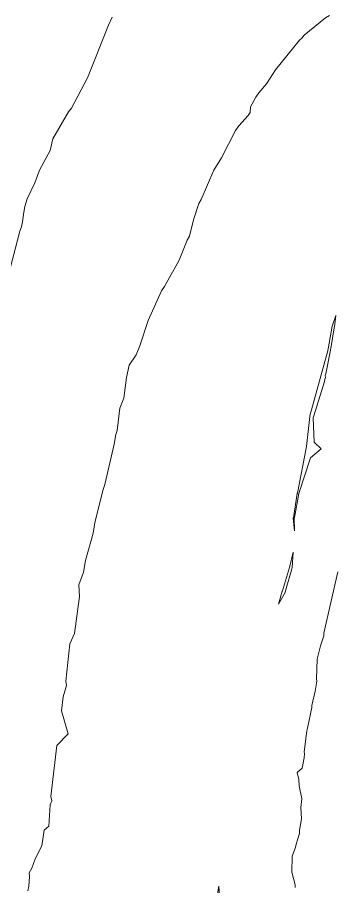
# Model space of a CAD drawing. Header units: metres. Extents: x 809241 to 811075, y 9156873 to 9158251.
# Drawn here: x 810222.4 to 810276.5, y 9157651 to 9157798.1 of the extents above; entities that cross this region are included whole.
import ezdxf

# ---------------------------------------------------------------- set-up
doc = ezdxf.new("R2010")
doc.units = ezdxf.units.M
doc.layers.add('C-TOPO-MAJR', color=9, linetype='Continuous')

msp = doc.modelspace()

# ---------------------------------------------------------------- linework, layer by layer
at = {"layer": 'C-TOPO-MAJR', "color": 9, "linetype": 'Continuous', "lineweight": 5}
for points, elevation in [([(810238.53, 9157798.2), (810237.86, 9157796.84), (810234.3, 9157787.89), (810231.63, 9157782.76), (810231.11, 9157782.15), (810228.45, 9157777.58), (810227.99, 9157775.58), (810226.18, 9157772.26), (810225.42, 9157770.12), (810224.13, 9157767.44), (810223.72, 9157766.11), (810223.52, 9157765.19), (810223.33, 9157763.53), (810223.17, 9157762.69), (810222.85, 9157761.97), (810220.87, 9157754.32)], 2570), ([(810275.33, 9157798.49), (810274.67, 9157798.06), (810271.05, 9157795.15), (810270.63, 9157794.65), (810270.23, 9157794.27), (810266.17, 9157789.29), (810264.66, 9157786.92), (810263.34, 9157785.35), (810262.87, 9157784.64), (810261.96, 9157783.02), (810261.88, 9157782.02), (810261.54, 9157781.54), (810259.98, 9157779.81), (810259.42, 9157779), (810257.04, 9157774.36), (810255.75, 9157772.29), (810253.59, 9157767.33), (810253.2, 9157766.63), (810252.27, 9157763.87), (810251.61, 9157761.11), (810251.22, 9157760.4), (810249.83, 9157757.06), (810247.37, 9157752.58), (810246.89, 9157751.86), (810244.6, 9157746.83), (810243.18, 9157742.54), (810242.55, 9157741.04), (810241.4, 9157739.29), (810240.96, 9157737.15), (810240.49, 9157733.7), (810239.79, 9157731.97), (810239.36, 9157728.2), (810239.12, 9157727.53), (810238.87, 9157725.86), (810237.27, 9157719.05), (810236.91, 9157718.04), (810235.56, 9157712.55), (810235.31, 9157710.82), (810233.98, 9157706.18), (810233.67, 9157704.23), (810232.86, 9157702.07), (810232.96, 9157700.09), (810232.13, 9157693.86), (810231.31, 9157692.06), (810230.68, 9157685.74), (810230.74, 9157685.01), (810230.2, 9157683.1), (810229.94, 9157680.74), (810231.03, 9157676.83), (810229.11, 9157674.85), (810228.11, 9157666.24), (810228.28, 9157665.51), (810228.02, 9157664.8), (810227.79, 9157661.22), (810227, 9157660.53), (810226.57, 9157657.87), (810225.45, 9157655.66), (810224.9, 9157654.11), (810224.43, 9157653.3), (810224.51, 9157652.72), (810224.4, 9157651.06), (810224.19, 9157650.27)], 2560), ([(810276.76, 9157704.25), (810274.39, 9157693.91), (810274.36, 9157693.46), (810273.78, 9157691.76), (810273.26, 9157689.49), (810273.13, 9157686.16), (810273.16, 9157685.79), (810272.92, 9157684.08), (810272.35, 9157681.66), (810272.35, 9157681.33), (810271.63, 9157677.79), (810271.47, 9157677.33), (810271.04, 9157673.79), (810271.07, 9157673.46), (810271.03, 9157672.78), (810270.72, 9157671.01), (810269.85, 9157670.29), (810270.15, 9157669.14), (810270.19, 9157668.05), (810270.64, 9157665.85), (810270.47, 9157664.39), (810270.58, 9157662.47), (810270.23, 9157660.51), (810270.23, 9157659.95), (810269.66, 9157658.19), (810269.57, 9157657.62), (810269.01, 9157656.14), (810268.97, 9157653.4), (810269.54, 9157651.27), (810269.54, 9157650.84)], 2550), ([(810256.95, 9157644.97), (810256.57, 9157651.07), (810255.53, 9157644.73)], 2550)]:
    msp.add_lwpolyline(points, dxfattribs=dict(at, elevation=elevation))
at = {"layer": 'C-TOPO-MAJR', "color": 9, "linetype": 'Continuous', "lineweight": 5, "elevation": 2550}
for points in [[(810272.02, 9157730.67), (810272.02, 9157730.59), (810271.43, 9157725.52), (810269.89, 9157717.59), (810269.88, 9157717.57), (810269.87, 9157717.55), (810269.21, 9157713.44), (810269.21, 9157713.41), (810269.19, 9157713.37), (810269.39, 9157711.19), (810269.37, 9157713.39), (810269.42, 9157713.49), (810270.14, 9157717.52), (810272.1, 9157723.59), (810273.93, 9157725.09), (810272.75, 9157726.25), (810272.59, 9157730.33), (810272.67, 9157730.69), (810274.48, 9157736.49), (810274.54, 9157736.89), (810274.63, 9157737.18), (810274.6, 9157737.52), (810274.72, 9157737.78), (810275.48, 9157741.79), (810275.49, 9157741.93), (810275.58, 9157742.06), (810276.12, 9157745.59), (810276.19, 9157745.77), (810276.41, 9157747.65), (810275.76, 9157745.86), (810275.13, 9157742.01), (810275.03, 9157741.92), (810275.1, 9157741.91), (810272.02, 9157730.67)], [(810268.99, 9157705.01), (810269.18, 9157707.59), (810268.54, 9157705.03), (810267.34, 9157701.03), (810267.33, 9157700.98), (810266.69, 9157698.81), (810267.81, 9157700.76), (810267.88, 9157701.06), (810268.95, 9157704.78), (810268.99, 9157705.01)]]:
    msp.add_lwpolyline(points, close=True, dxfattribs=at)

doc.saveas('drawing.dxf')
